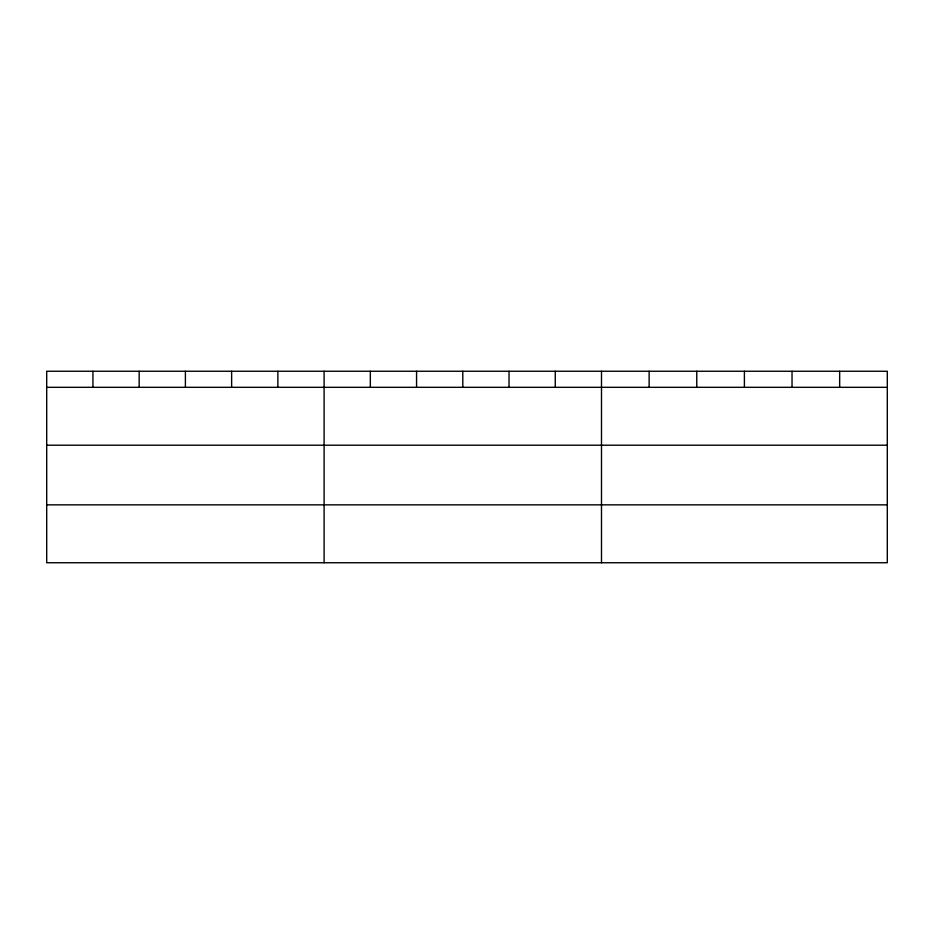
<?xml version="1.0" encoding="UTF-8"?>
<svg xmlns="http://www.w3.org/2000/svg" width="934" height="934" viewBox="0 0 934 934"><rect width="100%" height="100%" fill="white"/><g stroke="black" fill="none" stroke-linecap="round" stroke-linejoin="round"><path stroke-width="1.4" d="M887.3 387.318L887.3 562.747L46.7 562.747L46.7 371.253L887.3 371.253L887.3 387.318L46.7 387.318M46.7 445.203L887.3 445.203M46.7 504.85L887.3 504.85M839.666 371.253L839.666 387.318M792.032 371.253L792.032 387.318M744.398 371.253L744.398 387.318M696.764 371.253L696.764 387.318M649.13 371.253L649.13 387.318M601.496 371.253L601.496 562.747M555.263 371.253L555.263 387.318M509.03 371.253L509.03 387.318M462.797 371.253L462.797 387.318M416.564 371.253L416.564 387.318M370.331 371.253L370.331 387.318M324.098 371.253L324.098 562.747M277.865 371.253L277.865 387.318M231.632 371.253L231.632 387.318M185.399 371.253L185.399 387.318M139.166 371.253L139.166 387.318M92.933 371.253L92.933 387.318"/></g></svg>
